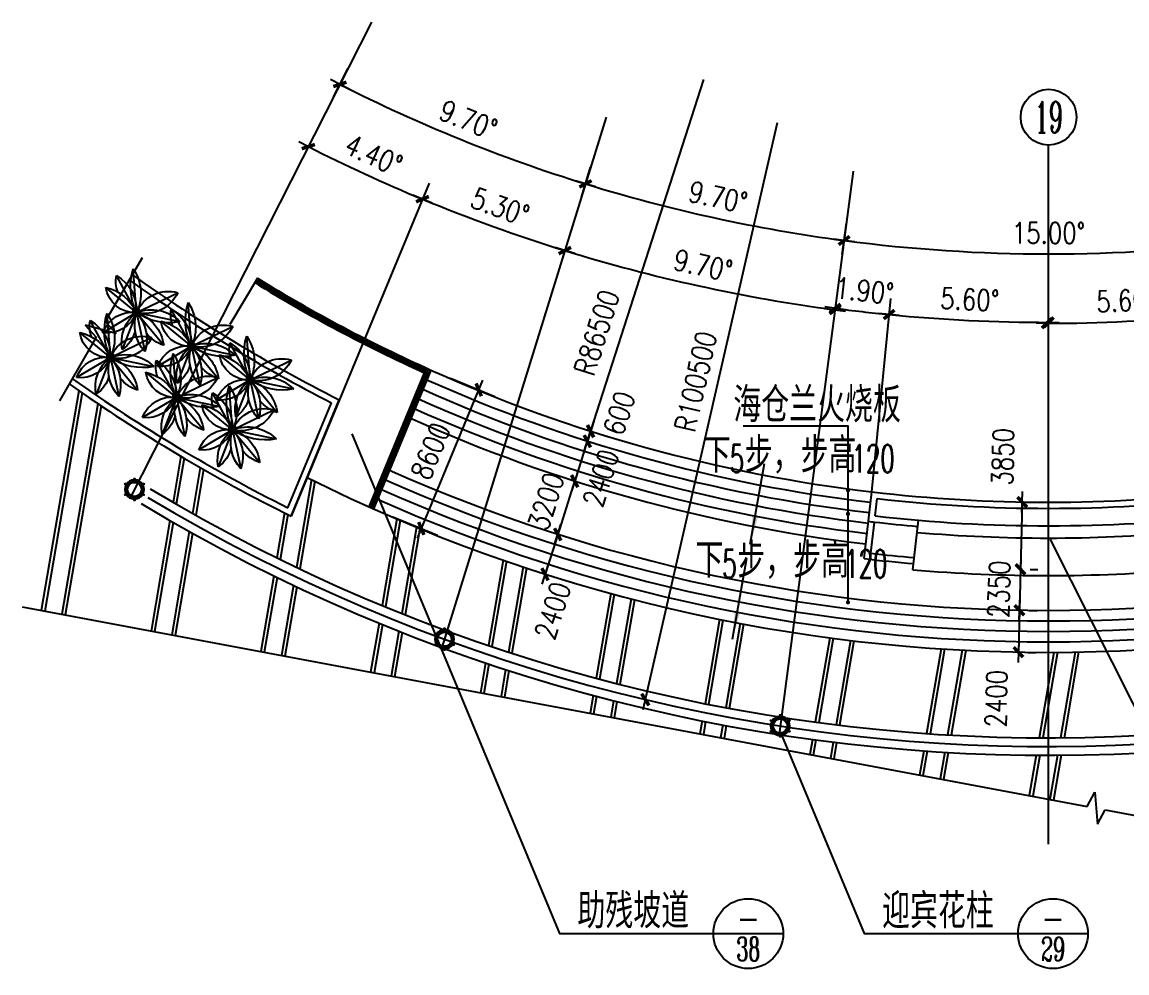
# Model space of a CAD drawing. Extents: x 0 to 11014425, y 0 to 2581013.
# Drawn here: x 10947113 to 10962941, y 2567394 to 2581013 of the extents above; entities that cross this region are included whole.
import ezdxf
from ezdxf.enums import TextEntityAlignment as Align

# ---------------------------------------------------------------- set-up
doc = ezdxf.new("R2010")
doc.units = 0
doc.header["$LTSCALE"] = 4000
doc.header["$MEASUREMENT"] = 0
doc.header["$PDMODE"] = 34
for name, pattern in [('ACAD_ISO04W100', [30.5, 24, -3, 0.5, -3]), ('CONTINOUS', [0]), ('DASH', [0.35, 0.25, -0.1])]:
    doc.linetypes.add(name, pattern=pattern)
doc.layers.get('0').update_dxf_attribs({"color": 253, "linetype": 'DASH'})
doc.layers.get('DEFPOINTS').update_dxf_attribs({"linetype": 'CONTINUOUS'})
for name, color, linetype in [('AXIS', 3, 'CONTINUOUS'), ('AXIS_TEXT', 7, 'CONTINUOUS'), ('DOTE', 1, 'CONTINUOUS'), ('OTHER', 7, 'CONTINUOUS'), ('PUB_DIM', 3, 'CONTINUOUS'), ('PUB_TEXT', 7, 'CONTINUOUS'), ('T1', 4, 'CONTINUOUS'), ('T10', 31, 'CONTINUOUS'), ('T14', 222, 'CONTINUOUS'), ('T2', 2, 'CONTINUOUS'), ('T5', 13, 'CONTINUOUS'), ('T7', 202, 'CONTINUOUS'), ('T8', 241, 'CONTINUOUS'), ('TREE1', 62, 'CONTINUOUS')]:
    doc.layers.add(name, color=color, linetype=linetype)
doc.styles.add('_HZTXT', font='txt.shx', dxfattribs={"width": 0.8, "bigfont": 'HZTXT.shx'})
doc.styles.add('_ROMANS', font='ROMANS.shx', dxfattribs={"width": 0.6})
doc.styles.add('COMP', font='COMPLEX', dxfattribs={"bigfont": 'hztxt'})
doc.styles.add('COMPLEX', font='COMPLEX')
doc.styles.add('DIM_FONT', font='SIMPLEX.shx', dxfattribs={"width": 0.8})
doc.styles.add('FS64F', font='romant.shx', dxfattribs={"width": 0.95, "height": 8, "bigfont": 'hztxt.shx'})
doc.dimstyles.new('DIMN400', dxfattribs={"dimscale": 4, "dimtxt": 300, "dimasz": 1, "dimexe": 250, "dimexo": 300, "dimgap": 150, "dimtad": 1, "dimdec": 0, "dimzin": 0, "dimtxsty": 'DIM_FONT', "dimblk": '_DIMX', "dimcen": 0.09, "dimclrt": 7, "dimazin": 3, "dimtfac": 1, "dimtdec": 0, "dimtix": 1, "dimtmove": 0, "dimatfit": 3, "dimtolj": 1, "dimtzin": 0})
doc.dimstyles.new('NORMAL', dxfattribs={"dimscale": 4, "dimtxt": 300, "dimasz": 1, "dimexe": 250, "dimexo": 300, "dimgap": 150, "dimtad": 1, "dimzin": 0, "dimtxsty": 'DIM_FONT', "dimblk": '_DIMX', "dimcen": 0.09, "dimclrt": 7, "dimazin": 3, "dimtfac": 1, "dimtix": 1, "dimtmove": 0, "dimatfit": 3, "dimtolj": 1, "dimtzin": 0})

# ---------------------------------------------------------------- blocks, each defined once
blk = doc.blocks.new('_INDEX')
blk.add_line((-0.5, 0), (0.5, 0))
blk.add_circle((0, 0), 0.5)
at = {"style": 'COMP'}
for tag, width, p, p2 in [('1', 2.333333, (-0.17, 0.05), (0.17, 0.05)), ('-', 1.166667, (-0.17, -0.39), (0.17, -0.39))]:
    blk.add_attdef(tag, text='', height=0.34, dxfattribs=dict(at, width=width)).set_placement(p, p2, align=Align.FIT)
blk = doc.blocks.new('A$C57001C30')
at = {"layer": 'PUB_TEXT', "linetype": 'CONTINOUS'}
for s, height, style, width, p in [('下', 500, '_HZTXT', 0.8, (-38, 71)), ('步，步高', 500, '_HZTXT', 0.8, (562, 71)), ('5', 400, '_ROMANS', 0.6, (348, 71)), ('120', 400, '_ROMANS', 0.6, (2094, 71))]:
    blk.add_text(s, height=height, dxfattribs=dict(at, style=style, width=width)).set_placement(p)
blk = doc.blocks.new('A$C1D3E6AB5')
at = {"layer": 'TREE1'}
for q in [(2680, 4749), (3647, 4350), (123, 3371), (4243, 3672), (0, 1716), (930, 359), (2010, 0), (3312, 120), (4429, 1078)]:
    blk.add_line((2488, 2233), q, dxfattribs=at)
blk.add_circle((2488, 2233), 229, dxfattribs=at)
for centre, radius, start, end in [((4788, 3323), 2545, 145.9208, 205.35858), ((-616, 3735), 3449, 334.17798, 17.1014), ((4785, 2351), 2300, 119.63846, 182.94231), ((1927, 4023), 1751, 339.69544, 10.75618), ((671, 1484), 1965, 22.4095, 106.19974), ((2017, 4282), 2102, 205.66716, 282.94208), ((2580, 3911), 1681, 266.8746, 351.80877), ((4793, 1211), 2521, 102.59739, 156.08597), ((1633, 101), 2297, 68.15301, 135.32679), ((639, 4884), 3232, 258.59193, 304.88787), ((3196, 61), 2285, 108.04357, 172.49878), ((4179, 703), 2280, 137.86749, 197.96585), ((329, 1528), 2271, 317.73043, 18.10292), ((2754, 472), 1781, 19.88232, 98.58517), ((1220, 521), 2131, 349.14745, 53.47939), ((4217, 2929), 1864, 201.93247, 276.53502), ((244, 2420), 2172, 288.41292, 320.64441), ((4312, 1606), 1791, 193.8105, 236.05788)]:
    blk.add_arc(centre, radius, start, end, dxfattribs=at)
blk = doc.blocks.new('_ARROW')
blk.add_solid([(0, 0), (-1, 0.1), (-1, -0.1)])
blk = doc.blocks.new('_DIMX')
blk.add_line((-150, 0), (150, 0))
at = {"const_width": 50}
blk.add_lwpolyline([(-70, -70), (70, 70)], dxfattribs=at)
blk = doc.blocks.new('*D391')
at = {"color": 0, "linetype": 'BYBLOCK'}
for p, q in [((10794591, 2592822), (10797143, 2591765)), ((10792929, 2584207), (10796217, 2592144)), ((10791300, 2584877), (10793851, 2583820))]:
    blk.add_line(p, q, dxfattribs=at)
at = {"layer": 'DEFPOINTS', "color": 0, "linetype": 'BYBLOCK'}
for p in [(10793483, 2593281), (10796219, 2592148), (10790191, 2585336)]:
    blk.add_point(p, dxfattribs=at)
at = {"color": 0, "linetype": 'BYBLOCK', "xscale": 4, "yscale": 4, "zscale": 4}
for p, rotation in [((10796219, 2592148), 67.49761964999759), ((10792927, 2584203), 247.4976196499976)]:
    blk.add_blockref('_DIMX', p, dxfattribs=dict(at, rotation=rotation))
at = {"color": 7, "linetype": 'BYBLOCK', "insert": (10793464, 2588635), "char_height": 1200, "attachment_point": 5, "rotation": 67.49762, "style": 'DIM_FONT'}
blk.add_mtext('\\A1;8600', dxfattribs=at)
blk = doc.blocks.new('*D393')
at = {"color": 0, "linetype": 'BYBLOCK'}
blk.add_arc((10828877, 2689707), 93771, 252.80543, 262.49756, dxfattribs=at)
at = {"layer": 'DEFPOINTS', "color": 0, "linetype": 'BYBLOCK'}
for p in [(10801744, 2602038), (10806248, 2598707), (10816898, 2598720), (10794112, 2577378), (10813432, 2572394)]:
    blk.add_point(p, dxfattribs=at)
at = {"color": 0, "linetype": 'BYBLOCK', "xscale": 4, "yscale": 4, "zscale": 4}
for p, rotation in [((10801153, 2600127), 162.8042067532565), ((10816637, 2596737), 352.4987779691828)]:
    blk.add_blockref('_DIMX', p, dxfattribs=dict(at, rotation=rotation))
at = {"color": 7, "linetype": 'BYBLOCK', "insert": (10809080, 2599277), "char_height": 1200, "attachment_point": 5, "rotation": 347.65149, "style": 'DIM_FONT'}
blk.add_mtext('\\A1;9.70°', dxfattribs=at)
blk = doc.blocks.new('*D394')
at = {"color": 0, "linetype": 'BYBLOCK'}
blk.add_arc((10828877, 2689707), 93771, 247.50244, 252.80054, dxfattribs=at)
at = {"layer": 'DEFPOINTS', "color": 0, "linetype": 'BYBLOCK'}
for p in [(10793757, 2604921), (10795682, 2602007), (10801744, 2602038), (10785466, 2584904), (10794112, 2577378)]:
    blk.add_point(p, dxfattribs=at)
at = {"color": 0, "linetype": 'BYBLOCK', "xscale": 4, "yscale": 4, "zscale": 4}
for p, rotation in [((10792992, 2603073), 157.5012220307932), ((10801153, 2600127), 342.8017626916575)]:
    blk.add_blockref('_DIMX', p, dxfattribs=dict(at, rotation=rotation))
at = {"color": 7, "linetype": 'BYBLOCK', "insert": (10797446, 2602634), "char_height": 1200, "attachment_point": 5, "rotation": 340.15149, "style": 'DIM_FONT'}
blk.add_mtext('\\A1;5.30°', dxfattribs=at)
blk = doc.blocks.new('*D395')
at = {"color": 0, "linetype": 'BYBLOCK'}
blk.add_arc((10828877, 2689707), 93771, 243.10244, 247.49756, dxfattribs=at)
at = {"layer": 'DEFPOINTS', "color": 0, "linetype": 'BYBLOCK'}
for p in [(10787356, 2607865), (10788606, 2605023), (10793757, 2604921), (10776261, 2585994), (10785466, 2584904)]:
    blk.add_point(p, dxfattribs=at)
at = {"color": 0, "linetype": 'BYBLOCK', "xscale": 4, "yscale": 4, "zscale": 4}
for p, rotation in [((10786451, 2606081), 153.1012220308037), ((10792992, 2603073), 337.4987779692047)]:
    blk.add_blockref('_DIMX', p, dxfattribs=dict(at, rotation=rotation))
at = {"color": 7, "linetype": 'BYBLOCK', "insert": (10790194, 2605605), "char_height": 1200, "attachment_point": 5, "rotation": 335.3, "style": 'DIM_FONT'}
blk.add_mtext('\\A1;4.40°', dxfattribs=at)
blk = doc.blocks.new('*D396')
at = {"color": 0, "linetype": 'BYBLOCK'}
for p, q in [((10787899, 2608935), (10788714, 2610540)), ((10802099, 2603184), (10802631, 2604904))]:
    blk.add_line(p, q, dxfattribs=at)
blk.add_arc((10828877, 2689707), 89771, 243.10255, 252.80043, dxfattribs=at)
at = {"layer": 'DEFPOINTS', "color": 0, "linetype": 'BYBLOCK'}
for p in [(10787356, 2607865), (10792843, 2607485), (10801744, 2602038), (10776261, 2585994), (10794112, 2577378)]:
    blk.add_point(p, dxfattribs=at)
at = {"color": 0, "linetype": 'BYBLOCK', "xscale": 4, "yscale": 4, "zscale": 4}
for p, rotation in [((10788261, 2609649), 153.1012764815896), ((10802335, 2603948), 342.8017082408757)]:
    blk.add_blockref('_DIMX', p, dxfattribs=dict(at, rotation=rotation))
at = {"color": 7, "linetype": 'BYBLOCK', "insert": (10795628, 2607613), "char_height": 1200, "attachment_point": 5, "rotation": 337.95149, "style": 'DIM_FONT'}
blk.add_mtext('\\A1;9.70°', dxfattribs=at)
blk = doc.blocks.new('*D397')
at = {"color": 0, "linetype": 'BYBLOCK'}
for p, q in [((10802099, 2603184), (10802631, 2604904)), ((10817055, 2599910), (10817290, 2601695))]:
    blk.add_line(p, q, dxfattribs=at)
blk.add_arc((10828877, 2689707), 89771, 252.80554, 262.49745, dxfattribs=at)
at = {"layer": 'DEFPOINTS', "color": 0, "linetype": 'BYBLOCK'}
for p in [(10807213, 2602588), (10801744, 2602038), (10816898, 2598720), (10794112, 2577378), (10813432, 2572394)]:
    blk.add_point(p, dxfattribs=at)
at = {"color": 0, "linetype": 'BYBLOCK', "xscale": 4, "yscale": 4, "zscale": 4}
for p, rotation in [((10802335, 2603948), 162.8042612040379), ((10817159, 2600703), 352.4987235184179)]:
    blk.add_blockref('_DIMX', p, dxfattribs=dict(at, rotation=rotation))
at = {"color": 7, "linetype": 'BYBLOCK', "insert": (10809935, 2603184), "char_height": 1200, "attachment_point": 5, "rotation": 347.65149, "style": 'DIM_FONT'}
blk.add_mtext('\\A1;9.70°', dxfattribs=at)
blk = doc.blocks.new('*D398')
at = {"color": 0, "linetype": 'BYBLOCK'}
for p, q in [((10817055, 2599910), (10817290, 2601695)), ((10840699, 2599910), (10840464, 2601695))]:
    blk.add_line(p, q, dxfattribs=at)
blk.add_arc((10828877, 2689707), 89771, 262.50255, 277.49745, dxfattribs=at)
at = {"layer": 'DEFPOINTS', "color": 0, "linetype": 'BYBLOCK'}
for p in [(10824961, 2600021), (10816898, 2598720), (10840855, 2598720), (10813432, 2572394), (10844321, 2572394)]:
    blk.add_point(p, dxfattribs=at)
at = {"color": 0, "linetype": 'BYBLOCK', "xscale": 4, "yscale": 4, "zscale": 4}
for p, rotation in [((10817159, 2600703), 172.5012764815708), ((10840594, 2600703), 7.498723518420577)]:
    blk.add_blockref('_DIMX', p, dxfattribs=dict(at, rotation=rotation))
at = {"color": 7, "linetype": 'BYBLOCK', "insert": (10828877, 2601135), "char_height": 1200, "attachment_point": 5, "style": 'DIM_FONT'}
blk.add_mtext('\\A1;15.00°', dxfattribs=at)
blk = doc.blocks.new('_AXISO')
blk.add_circle((0, 0), 0.5)
at = {"layer": 'AXIS_TEXT', "style": 'COMPLEX', "width": 1.041667}
blk.add_attdef('A', text='', height=0.56, dxfattribs=at).set_placement((-0.25, -0.28), (0.25, -0.28), align=Align.FIT)
blk = doc.blocks.new('*D399')
at = {"color": 0, "linetype": 'BYBLOCK'}
blk.add_line((10813313, 2607454), (10805765, 2574404), dxfattribs=at)
at = {"layer": 'DEFPOINTS', "color": 0, "linetype": 'BYBLOCK'}
for p in [(10813313, 2607454), (10805764, 2574400)]:
    blk.add_point(p, dxfattribs=at)
at = {"color": 0, "linetype": 'BYBLOCK', "xscale": 4, "yscale": 4, "zscale": 4, "rotation": 257.1367918855377}
blk.add_blockref('_DIMX', (10805764, 2574400), dxfattribs=at)
at = {"color": 7, "linetype": 'BYBLOCK', "insert": (10808654, 2592622), "char_height": 1200, "attachment_point": 5, "rotation": 77.13679, "style": 'DIM_FONT'}
blk.add_mtext('\\A1;R100500', dxfattribs=at)
blk = doc.blocks.new('*D401')
at = {"color": 0, "linetype": 'BYBLOCK'}
blk.add_line((10809094, 2609926), (10802629, 2589789), dxfattribs=at)
at = {"layer": 'DEFPOINTS', "color": 0, "linetype": 'BYBLOCK'}
for p in [(10809094, 2609926), (10802628, 2589786)]:
    blk.add_point(p, dxfattribs=at)
at = {"color": 0, "linetype": 'BYBLOCK', "xscale": 4, "yscale": 4, "zscale": 4, "rotation": 252.1986424485299}
blk.add_blockref('_DIMX', (10802628, 2589786), dxfattribs=at)
at = {"color": 7, "linetype": 'BYBLOCK', "insert": (10802985, 2595427), "char_height": 1200, "attachment_point": 5, "rotation": 72.19864, "style": 'DIM_FONT'}
blk.add_mtext('\\A1;R86500', dxfattribs=at)
blk = doc.blocks.new('*D403')
at = {"color": 0, "linetype": 'BYBLOCK'}
for p, q in [((10802624, 2589774), (10802442, 2589202)), ((10802624, 2589774), (10802442, 2589202)), ((10802625, 2589778), (10802626, 2589782)), ((10802441, 2589199), (10802440, 2589195)), ((10803601, 2589464), (10803577, 2589471)), ((10803419, 2588892), (10803395, 2588899))]:
    blk.add_line(p, q, dxfattribs=at)
at = {"layer": 'DEFPOINTS', "color": 0, "linetype": 'BYBLOCK'}
for p in [(10802457, 2589827), (10802275, 2589255), (10802442, 2589202)]:
    blk.add_point(p, dxfattribs=at)
at = {"color": 0, "linetype": 'BYBLOCK', "xscale": 4, "yscale": 4, "zscale": 4}
for p, rotation in [((10802624, 2589774), 252.3622090727049), ((10802442, 2589202), 72.36220907270487)]:
    blk.add_blockref('_DIMX', p, dxfattribs=dict(at, rotation=rotation))
at = {"color": 7, "linetype": 'BYBLOCK', "insert": (10804271, 2590807), "char_height": 1200, "attachment_point": 5, "rotation": 72.36221, "style": 'DIM_FONT'}
blk.add_mtext('\\A1;600', dxfattribs=at)
blk = doc.blocks.new('*D404')
at = {"color": 0, "linetype": 'BYBLOCK'}
for p, q in [((10802441, 2589198), (10801716, 2586919)), ((10803419, 2588892), (10803395, 2588899)), ((10802691, 2586605), (10802668, 2586612))]:
    blk.add_line(p, q, dxfattribs=at)
at = {"layer": 'DEFPOINTS', "color": 0, "linetype": 'BYBLOCK'}
for p in [(10802275, 2589255), (10801548, 2586968), (10801715, 2586915)]:
    blk.add_point(p, dxfattribs=at)
at = {"color": 0, "linetype": 'BYBLOCK', "xscale": 4, "yscale": 4, "zscale": 4}
for p, rotation in [((10802442, 2589202), 72.3577190624906), ((10801715, 2586915), 252.3577190624906)]:
    blk.add_blockref('_DIMX', p, dxfattribs=dict(at, rotation=rotation))
at = {"color": 7, "linetype": 'BYBLOCK', "insert": (10803224, 2587088), "char_height": 1200, "attachment_point": 5, "rotation": 72.35772, "style": 'DIM_FONT'}
blk.add_mtext('\\A1;2400', dxfattribs=at)
blk = doc.blocks.new('*D405')
at = {"color": 0, "linetype": 'BYBLOCK'}
for p, q in [((10801715, 2586915), (10800745, 2583866)), ((10801716, 2586919), (10801717, 2586923)), ((10802691, 2586605), (10802668, 2586612)), ((10800744, 2583862), (10800742, 2583858)), ((10801721, 2583555), (10801698, 2583563))]:
    blk.add_line(p, q, dxfattribs=at)
at = {"layer": 'DEFPOINTS', "color": 0, "linetype": 'BYBLOCK'}
for p in [(10801548, 2586968), (10800578, 2583919), (10800745, 2583866)]:
    blk.add_point(p, dxfattribs=at)
at = {"color": 0, "linetype": 'BYBLOCK', "xscale": 4, "yscale": 4, "zscale": 4}
for p, rotation in [((10801715, 2586915), 252.3577190625739), ((10800745, 2583866), 72.35771906257398)]:
    blk.add_blockref('_DIMX', p, dxfattribs=dict(at, rotation=rotation))
at = {"color": 7, "linetype": 'BYBLOCK', "insert": (10800086, 2585754), "char_height": 1200, "attachment_point": 5, "rotation": 72.35772, "style": 'DIM_FONT'}
blk.add_mtext('\\A1;3200', dxfattribs=at)
blk = doc.blocks.new('*D406')
at = {"color": 0, "linetype": 'BYBLOCK'}
for p, q in [((10800744, 2583862), (10800019, 2581582)), ((10801721, 2583555), (10801698, 2583563)), ((10800994, 2581268), (10800970, 2581275))]:
    blk.add_line(p, q, dxfattribs=at)
at = {"layer": 'DEFPOINTS', "color": 0, "linetype": 'BYBLOCK'}
for p in [(10800578, 2583919), (10799851, 2581632), (10800017, 2581579)]:
    blk.add_point(p, dxfattribs=at)
at = {"color": 0, "linetype": 'BYBLOCK', "xscale": 4, "yscale": 4, "zscale": 4}
for p, rotation in [((10800745, 2583866), 72.35771906258205), ((10800017, 2581579), 252.3577190625821)]:
    blk.add_blockref('_DIMX', p, dxfattribs=dict(at, rotation=rotation))
at = {"color": 7, "linetype": 'BYBLOCK', "insert": (10800468, 2579498), "char_height": 1200, "attachment_point": 5, "rotation": 72.35772, "style": 'DIM_FONT'}
blk.add_mtext('\\A1;2400', dxfattribs=at)
blk = doc.blocks.new('*D412')
at = {"color": 0, "linetype": 'BYBLOCK'}
for p, q in [((10827361, 2585713), (10827264, 2581873)), ((10827912, 2585704), (10828360, 2585692)), ((10827816, 2581855), (10828264, 2581844))]:
    blk.add_line(p, q, dxfattribs=at)
at = {"layer": 'DEFPOINTS', "color": 0, "linetype": 'BYBLOCK'}
for p in [(10826713, 2585734), (10826616, 2581885), (10827264, 2581869)]:
    blk.add_point(p, dxfattribs=at)
at = {"color": 0, "linetype": 'BYBLOCK', "xscale": 4, "yscale": 4, "zscale": 4}
for p, rotation in [((10827361, 2585717), 88.56621528759723), ((10827264, 2581869), 268.5662152875972)]:
    blk.add_blockref('_DIMX', p, dxfattribs=dict(at, rotation=rotation))
at = {"color": 7, "linetype": 'BYBLOCK', "insert": (10826250, 2588315), "char_height": 1200, "attachment_point": 5, "rotation": 88.56622, "style": 'DIM_FONT'}
blk.add_mtext('\\A1;3850', dxfattribs=at)
blk = doc.blocks.new('*D413')
at = {"color": 0, "linetype": 'BYBLOCK'}
for p, q in [((10827264, 2581869), (10827206, 2579519)), ((10827264, 2581873), (10827265, 2581877)), ((10827816, 2581855), (10828264, 2581844)), ((10827205, 2579515), (10827205, 2579511)), ((10827757, 2579506), (10828205, 2579494))]:
    blk.add_line(p, q, dxfattribs=at)
at = {"layer": 'DEFPOINTS', "color": 0, "linetype": 'BYBLOCK'}
for p in [(10826616, 2581885), (10826557, 2579536), (10827206, 2579519)]:
    blk.add_point(p, dxfattribs=at)
at = {"color": 0, "linetype": 'BYBLOCK', "xscale": 4, "yscale": 4, "zscale": 4}
for p, rotation in [((10827264, 2581869), 268.5662152875818), ((10827206, 2579519), 88.5662152875818)]:
    blk.add_blockref('_DIMX', p, dxfattribs=dict(at, rotation=rotation))
at = {"color": 7, "linetype": 'BYBLOCK', "insert": (10826035, 2580724), "char_height": 1200, "attachment_point": 5, "rotation": 88.56622, "style": 'DIM_FONT'}
blk.add_mtext('\\A1;2350', dxfattribs=at)
blk = doc.blocks.new('*D414')
at = {"color": 0, "linetype": 'BYBLOCK'}
for p, q in [((10827205, 2579515), (10827146, 2577124)), ((10827757, 2579506), (10828205, 2579494)), ((10827697, 2577106), (10828145, 2577095))]:
    blk.add_line(p, q, dxfattribs=at)
at = {"layer": 'DEFPOINTS', "color": 0, "linetype": 'BYBLOCK'}
for p in [(10826557, 2579536), (10826497, 2577136), (10827146, 2577120)]:
    blk.add_point(p, dxfattribs=at)
at = {"color": 0, "linetype": 'BYBLOCK', "xscale": 4, "yscale": 4, "zscale": 4}
for p, rotation in [((10827206, 2579519), 88.56621528762959), ((10827146, 2577120), 268.5662152876296)]:
    blk.add_blockref('_DIMX', p, dxfattribs=dict(at, rotation=rotation))
at = {"color": 7, "linetype": 'BYBLOCK', "insert": (10825878, 2574452), "char_height": 1200, "attachment_point": 5, "rotation": 88.56622, "style": 'DIM_FONT'}
blk.add_mtext('\\A1;2400', dxfattribs=at)
blk = doc.blocks.new('A$C5CFA0EF0')
at = {"color": 3}
for p, q in [((189, 831), (207, 821)), ((199, 849), (217, 839)), ((548, 1050), (548, 1030)), ((568, 1050), (568, 1030)), ((917, 849), (899, 839)), ((927, 831), (909, 821)), ((189, 429), (207, 439)), ((199, 411), (217, 421)), ((548, 210), (548, 230)), ((568, 210), (568, 230)), ((917, 411), (899, 421)), ((927, 429), (909, 439))]:
    blk.add_line(p, q, dxfattribs=at)
at = {"color": 4}
for points in [[(207, 862), (182, 818), (0, 923), (25, 967)], [(583, 1050), (533, 1050), (533, 1260), (583, 1260)], [(934, 818), (909, 862), (1091, 967), (1116, 923)], [(182, 442), (207, 398), (25, 293), (0, 337)], [(533, 210), (583, 210), (583, 0), (533, 0)], [(909, 398), (934, 442), (1116, 337), (1091, 293)]]:
    blk.add_lwpolyline(points, close=True, dxfattribs=at)
for start, end in [(152.60525, 207.39475), (92.60525, 147.39475), (32.60525, 87.39475), (332.60525, 27.39475), (212.60525, 267.39475), (272.60525, 327.39475)]:
    blk.add_arc((558, 630), 550, start, end, dxfattribs=at)
at = {"color": 3}
for radius, start, end in [(450, 153.18474, 206.81526), (430, 153.33303, 206.66697), (450, 93.18474, 146.81526), (430, 93.33303, 146.66697), (450, 33.18474, 86.81526), (430, 33.33303, 86.66697), (430, 333.33303, 26.66697), (450, 333.18474, 26.81526), (450, 213.18474, 266.81526), (430, 213.33303, 266.66697), (430, 273.33303, 326.66697), (450, 273.18474, 326.81526)]:
    blk.add_arc((558, 630), radius, start, end, dxfattribs=at)
at = {"layer": 'PUB_DIM', "color": 255}
blk.add_circle((558, 630), 400, dxfattribs=at)
blk = doc.blocks.new('*D419')
at = {"color": 0, "linetype": 'BYBLOCK'}
blk.add_arc((10828773, 2689735), 93775, 270.00244, 275.59468, dxfattribs=at)
at = {"layer": 'DEFPOINTS', "color": 0, "linetype": 'BYBLOCK'}
for p in [(10828773, 2606197), (10837821, 2597406), (10831826, 2596010), (10839004, 2585336), (10828773, 2579535)]:
    blk.add_point(p, dxfattribs=at)
at = {"color": 0, "linetype": 'BYBLOCK', "xscale": 4, "yscale": 4, "zscale": 4}
for p, rotation in [((10837919, 2596407), 5.595901110543346), ((10828773, 2595960), 180.0012219804437)]:
    blk.add_blockref('_DIMX', p, dxfattribs=dict(at, rotation=rotation))
at = {"color": 7, "linetype": 'BYBLOCK', "insert": (10833293, 2597271), "char_height": 1200, "attachment_point": 5, "rotation": 2.79856, "style": 'DIM_FONT'}
blk.add_mtext('\\A1;5.60°', dxfattribs=at)
blk = doc.blocks.new('*D425')
at = {"color": 0, "linetype": 'BYBLOCK'}
blk.add_arc((10828881, 2689789), 93773, 262.50244, 264.40043, dxfattribs=at)
at = {"layer": 'DEFPOINTS', "color": 0, "linetype": 'BYBLOCK'}
for p in [(10817686, 2604752), (10819833, 2597460), (10817671, 2596688), (10818650, 2585389), (10813437, 2572477)]:
    blk.add_point(p, dxfattribs=at)
at = {"color": 0, "linetype": 'BYBLOCK', "xscale": 4, "yscale": 4, "zscale": 4}
for p, rotation in [((10816641, 2596818), 172.5012220056068), ((10819735, 2596463), 354.4016549033926)]:
    blk.add_blockref('_DIMX', p, dxfattribs=dict(at, rotation=rotation))
at = {"color": 7, "linetype": 'BYBLOCK', "insert": (10818323, 2597820), "char_height": 1200, "attachment_point": 5, "rotation": 353.45144, "style": 'DIM_FONT'}
blk.add_mtext('\\A1;1.90°', dxfattribs=at)
blk = doc.blocks.new('*D426')
at = {"color": 0, "linetype": 'BYBLOCK'}
blk.add_arc((10828881, 2689789), 93775, 264.40532, 269.99756, dxfattribs=at)
at = {"layer": 'DEFPOINTS', "color": 0, "linetype": 'BYBLOCK'}
for p in [(10828881, 2606251), (10819833, 2597460), (10822778, 2596213), (10818650, 2585389), (10828881, 2579589)]:
    blk.add_point(p, dxfattribs=at)
at = {"color": 0, "linetype": 'BYBLOCK', "xscale": 4, "yscale": 4, "zscale": 4}
for p, rotation in [((10819735, 2596461), 174.4040988894338), ((10828881, 2596014), 359.9987780195588)]:
    blk.add_blockref('_DIMX', p, dxfattribs=dict(at, rotation=rotation))
at = {"color": 7, "linetype": 'BYBLOCK', "insert": (10824361, 2597324), "char_height": 1200, "attachment_point": 5, "rotation": 357.20144, "style": 'DIM_FONT'}
blk.add_mtext('\\A1;5.60°', dxfattribs=at)
blk = doc.blocks.new('A$C095567FA')
at = {"layer": 'DOTE', "color": 1, "linetype": 'ACAD_ISO04W100', "ltscale": 3}
for p, q in [((20021.495, 59432.55), (6211.277, 32211.123)), ((33468.431, 53986.388), (24062.474, 23595.044)), ((47632.045, 50885.657), (43383.021, 18611.117)), ((23325.377, 50213.675), (15416.762, 31120.589)), ((48693.817, 32518.926), (49779.193, 43594.178))]:
    blk.add_line(p, q, dxfattribs=at)
at = {"layer": 'DOTE', "color": 1, "linetype": 'ACAD_ISO04W100', "ltscale": 3, "flags": 128}
blk.add_lwpolyline([(58827.461, 12327.245), (58827.461, 52385.066)], dxfattribs=at)
at = {"layer": 'OTHER', "linetype": 'CONTINOUS'}
for p, q in [((6872.206, 45934.145), (4764.328, 42283.194)), ((5386.43, 41600.707), (3622.225, 42065.014)), ((3622.225, 42065.014), (4244.328, 41382.527)), ((4764.328, 42283.194), (5386.43, 41600.707)), ((4244.328, 41382.527), (2136.45, 37731.575)), ((0.011, 25931.551), (61044.858, 14490.282)), ((61044.858, 14490.282), (61482.176, 15303.641)), ((61482.176, 15303.641), (61629.74, 13485.338)), ((61629.74, 13485.338), (62067.059, 14298.697)), ((62067.059, 14298.697), (111060.305, 5116.187))]:
    blk.add_line(p, q, dxfattribs=at)
at = {"layer": 'PUB_DIM', "linetype": 'CONTINOUS'}
blk.add_line((58912.795, 29785.671), (71419.282, 4957.646), dxfattribs=at)
at = {"layer": 'PUB_DIM', "linetype": 'CONTINOUS', "flags": 128}
for points in [[(41325.808, 36296.16), (47329.195, 36296.16), (47329.195, 26202.016)], [(18894.852, 35847.687), (30798.861, 7205.961), (39616.614, 7205.961)], [(41733.227, 29512.436), (42554.361, 34148.093)], [(40714.405, 24081.734), (41535.54, 28717.391)], [(43467.155, 18738.039), (48260.091, 7205.961), (57077.844, 7205.961)]]:
    blk.add_lwpolyline(points, dxfattribs=at)
at = {"layer": 'PUB_DIM', "linetype": 'CONTINOUS', "const_width": 117, "flags": 128}
for points in [[(47267.695, 32607.378, 1), (47390.695, 32607.378, 1)], [(47267.695, 31257.506, 1), (47390.695, 31257.506, 1)], [(47267.695, 26185.185, 1), (47390.695, 26185.185, 1)]]:
    blk.add_lwpolyline(points, format="xyb", close=True, dxfattribs=at)
at = {"layer": 'T1', "linetype": 'CONTINOUS'}
for p, q in [((23173.198, 39393.777), (19957.238, 31629.764)), ((23432.248, 39496.556), (20142.014, 31553.227)), ((15227.499, 31606.435), (17737.92, 37620.614)), ((15416.762, 31120.589), (18179.128, 37789.529))]:
    blk.add_line(p, q, dxfattribs=at)
at = {"layer": 'T1'}
for p, q in [((48253.815, 28694.137), (48693.817, 32518.926)), ((48887.203, 31137.471), (49001.489, 32130.919)), ((48641.489, 29001.556), (48847.203, 30789.764)), ((51049.363, 28057.413), (51375.216, 30889.942))]:
    blk.add_line(p, q, dxfattribs=at)
at = {"layer": 'T1', "linetype": 'CONTINOUS'}
for radius, start, end in [(90300, 234.43935821, 243.24684201), (90650, 234.46089514, 243.04588516), (86700, 238.39099029, 245.71742375), (86500, 238.3890738, 245.84583642), (97500, 234.85114383, 243.56143689), (97150, 234.8325438, 234.85114383), (97150, 234.85114383, 243.33391312)]:
    blk.add_arc((58827.461, 118423.287), radius, start, end, dxfattribs=at)
at = {"layer": 'T1'}
for radius, start, end in [(86500, 263.27223775, 270), (86500, 270, 276.72776225), (86850, 263.50380264, 270), (86850, 270, 276.49619736), (87850, 263.50304874, 270), (87850, 270, 276.49695126), (88200, 263.50304874, 265.12706375), (88550, 265.12038399, 270), (88550, 270, 274.87961601), (90350, 263.27928301, 265.08684878), (90000, 263.50148458, 265.09326441), (90700, 265.08048268, 270), (90700, 270, 274.91951732)]:
    blk.add_arc((58827.461, 118423.287), radius, start, end, dxfattribs=at)
at = {"layer": 'T1', "color": 3}
blk.add_arc((58827.461, 118423.287), 88200, 263.27477847, 263.50304874, dxfattribs=at)
at = {"layer": 'T10', "linetype": 'CONTINOUS'}
for radius, start, end in [(100000, 239.00912756, 301.44120803), (101000, 239.00700498, 301.39615259)]:
    blk.add_arc((58827.461, 118423.287), radius, start, end, dxfattribs=at)
at = {"layer": 'T14', "linetype": 'CONTINOUS'}
blk.add_arc((58827.461, 118423.287), 86500, 245.84583642, 263.27223775, dxfattribs=at)
at = {"layer": 'T2'}
blk.add_line((13488.632, 44757.552), (11908.149, 42104.182), dxfattribs=at)
for radius, start, end in [(87100, 245.85723448, 263.27337668), (87700, 245.85723448, 263.27450003), (88300, 245.85723448, 263.27560811), (89500, 245.85723448, 263.2777797), (88900, 245.85723448, 263.27670123), (92700, 245.95649861, 294.04350139), (95100, 243.4361963, 296.5638037), (93300, 245.96642704, 294.03357296), (93900, 245.97622855, 294.02377145), (94500, 245.98108246, 294.01409445)]:
    blk.add_arc((58827.461, 118423.287), radius, start, end, dxfattribs=at)
at = {"layer": 'T5'}
for p, q in [((3253.369, 38312.3), (1100.843, 25725.228)), ((3434.8, 38186.742), (1297.445, 25688.38)), ((4343.343, 37567.051), (2280.455, 25504.141)), ((4525.327, 37444.721), (2477.057, 25467.293)), ((9103.82, 34555.478), (8653.379, 31921.487)), ((9288.087, 34446.502), (8838.013, 31814.656)), ((10210.691, 33909.03), (9762.405, 31287.644)), ((10395.463, 33803.008), (9947.527, 31183.663)), ((16585.722, 33219.734), (15725.424, 28189.068)), ((16772.808, 33127.237), (15913.042, 28099.688)), ((15041.415, 31308.236), (14601.308, 28734.674)), ((15228.298, 31214.555), (14788.47, 28642.625)), ((8473.646, 30870.484), (7392.107, 24546.094)), ((8658.421, 30764.475), (7588.709, 24509.247)), ((21475.719, 30965.541), (20627.744, 26006.938)), ((21664.851, 30885.008), (20817.289, 25928.818)), ((22611.659, 30489.075), (21766.096, 25544.575)), ((22801.25, 30411.231), (21956.074, 25468.993)), ((9583.499, 30241.474), (8571.719, 24325.007)), ((9768.754, 30138.276), (8768.321, 24288.159)), ((27565.542, 28608.464), (26728.698, 23714.949)), ((27757.084, 28542.023), (26920.521, 23650.152)), ((28715.895, 28216.283), (27880.681, 23332.295)), ((28907.878, 28152.425), (28072.922, 23269.946)), ((14425.541, 27706.864), (13683.371, 23366.961)), ((14612.811, 27615.442), (13879.973, 23330.113)), ((15550.287, 27164.939), (14862.983, 23145.873)), ((15738.007, 27076.153), (15059.585, 23109.025)), ((33731.13, 26694.425), (32901.406, 21842.546)), ((33925, 26641.604), (33095.437, 21790.669)), ((34895.429, 26383.797), (34066.62, 21537.268)), ((35089.73, 26333.494), (34261.061, 21487.783)), ((20454.961, 24996.572), (19974.635, 22187.827)), ((20644.584, 24918.914), (20171.237, 22150.979)), ((39970.455, 25211.575), (39144.133, 20379.59)), ((40166.609, 25172.107), (39340.335, 20340.404)), ((41148.443, 24980.993), (40322.359, 20150.396)), ((41345.023, 24944.015), (40518.966, 20113.578)), ((21593.773, 24536.907), (21154.247, 21966.739)), ((21783.826, 24461.758), (21350.849, 21929.891)), ((46282.564, 24154.334), (45456.061, 19321.291)), ((46480.988, 24128.141), (45654.422, 19294.729)), ((47474.175, 24003.412), (46647.241, 19167.848)), ((47673.026, 23979.714), (46846.008, 19143.658)), ((52667.507, 23522.998), (51837.233, 18667.903)), ((52868.219, 23510.183), (52037.768, 18654.053)), ((53872.861, 23452.439), (53041.471, 18590.816)), ((54074.007, 23442.159), (53242.417, 18579.373)), ((59126.344, 23323.757), (58288.558, 18424.739)), ((59329.393, 23324.612), (58491.31, 18423.852)), ((60345.756, 23335.408), (59506.124, 18425.59)), ((60549.253, 23338.875), (59709.299, 18427.176)), ((26558.046, 22717.045), (26265.899, 21008.693)), ((26749.922, 22652.564), (26462.501, 20971.845)), ((27710.341, 22336.218), (27445.511, 20787.605)), ((27902.631, 22274.159), (27642.113, 20750.758)), ((32732.119, 20852.63), (32557.163, 19829.559)), ((32926.182, 20800.935), (32753.765, 19792.711)), ((33897.51, 20548.38), (33736.775, 19608.472)), ((34091.977, 20499.052), (33933.377, 19571.624)), ((38975.5, 19393.496), (38848.427, 18650.425)), ((39171.712, 19354.364), (39045.029, 18613.578)), ((40153.771, 19164.568), (40028.039, 18429.338)), ((40350.384, 19127.781), (40224.641, 18392.49)), ((45287.393, 18334.993), (45139.691, 17471.292)), ((45485.742, 18308.361), (45336.293, 17434.444)), ((46478.491, 18181.066), (46319.303, 17250.204)), ((46677.241, 18156.782), (46515.905, 17213.356)), ((51667.841, 17677.37), (51430.955, 16292.158)), ((51868.342, 17663.322), (51627.557, 16255.31)), ((52871.865, 17599.03), (52610.567, 16071.07)), ((53072.773, 17587.363), (52807.169, 16034.222)), ((58117.726, 17425.781), (57722.219, 15113.024)), ((58320.42, 17424.56), (57918.821, 15076.176)), ((59334.938, 17424.562), (58901.831, 14891.936)), ((59538.05, 17425.787), (59098.433, 14855.088))]:
    blk.add_line(p, q, dxfattribs=at)
at = {"layer": 'T7', "linetype": 'CONTINOUS'}
for p, q in [((13774.468, 44412.586), (13722.471, 44327.168)), ((14803.809, 43795.718), (14753, 43709.588)), ((15841.594, 43193.165), (15791.983, 43106.339)), ((16887.626, 42605.043), (16839.221, 42517.538)), ((17941.702, 42031.464), (17894.514, 41943.297)), ((19003.62, 41472.539), (18957.658, 41383.727)), ((20073.384, 40928.271), (20029.896, 40838.212)), ((21150.377, 40398.975), (21106.893, 40308.924)), ((22234.598, 39884.645), (22192.365, 39794.001)), ((22784.989, 38312.837), (22692.601, 38351.105)), ((22325.769, 37204.182), (22233.381, 37242.45)), ((21866.549, 36095.526), (21774.161, 36133.795)), ((21407.329, 34986.871), (21314.941, 35025.139)), ((20948.109, 33878.215), (20855.721, 33916.484)), ((20488.889, 32769.56), (20396.501, 32807.828)), ((20029.668, 31660.904), (19937.281, 31699.173))]:
    blk.add_line(p, q, dxfattribs=at)
blk.add_arc((58827.461, 118423.287), 100500, 239.09453036, 301.41856788, dxfattribs=at)
at = {"layer": 'T8', "linetype": 'CONTINOUS'}
for p, q in [((13761.655, 44420.386), (13709.658, 44334.968)), ((13787.281, 44404.787), (13735.284, 44319.369)), ((14790.889, 43803.34), (14740.08, 43717.209)), ((14816.728, 43788.097), (14765.919, 43701.967)), ((15828.571, 43200.607), (15778.959, 43113.781)), ((15854.618, 43185.723), (15805.007, 43098.898)), ((16874.5, 42612.303), (16826.096, 42524.799)), ((16900.751, 42597.782), (16852.347, 42510.278)), ((17928.477, 42038.542), (17881.289, 41950.376)), ((17954.927, 42024.386), (17907.739, 41936.219)), ((18990.299, 41479.434), (18944.337, 41390.622)), ((19016.943, 41465.645), (18970.981, 41376.834)), ((20059.968, 40934.982), (20016.479, 40844.923)), ((20086.892, 40921.748), (20043.314, 40831.503)), ((21136.87, 40405.497), (21093.385, 40315.447)), ((21163.885, 40392.452), (21120.401, 40302.401)), ((22221.001, 39890.98), (22178.768, 39800.336)), ((23050.207, 39345.098), (19868.878, 31664.692)), ((23114.934, 39370.707), (19915.072, 31645.558)), ((23244.42, 39422.001), (20007.46, 31607.289)), ((23360.993, 39468.252), (20089.669, 31570.576)), ((22248.194, 39878.31), (22205.961, 39787.666)), ((22779.249, 38298.979), (22686.861, 38337.247)), ((22790.729, 38326.695), (22698.341, 38364.964)), ((22320.029, 37190.323), (22227.641, 37228.592)), ((22331.509, 37218.04), (22239.121, 37256.308)), ((21860.809, 36081.668), (21768.421, 36119.936)), ((21872.289, 36109.384), (21779.901, 36147.653)), ((21401.589, 34973.013), (21309.201, 35011.281)), ((21413.069, 35000.729), (21320.681, 35038.997)), ((20942.368, 33864.357), (20849.98, 33902.625)), ((20953.849, 33892.074), (20861.461, 33930.342)), ((20483.148, 32755.702), (20390.76, 32793.97)), ((20494.629, 32783.418), (20402.241, 32821.686)), ((20023.928, 31647.046), (19931.54, 31685.315)), ((20035.409, 31674.763), (19943.021, 31713.031))]:
    blk.add_line(p, q, dxfattribs=at)
for radius, start, end in [(86795, 238.39189753, 245.65663197), (86745, 238.39142028, 245.6886113), (86645, 238.39046414, 245.752679), (86555, 238.38960171, 245.81046463)]:
    blk.add_arc((58827.461, 118423.287), radius, start, end, dxfattribs=at)
at = {"layer": 'AXIS', "linetype": 'CONTINOUS'}
ref = blk.add_blockref('_AXISO', (58827.461, 53985.066), dxfattribs=dict(at, xscale=3199.999999999997, yscale=3199.999999999997, zscale=3199.999999999997, rotation=1.358912982141192e-12))
ref.add_attrib('A', '19', dxfattribs={"layer": 'AXIS_TEXT', "height": 1792, "style": 'COMPLEX', "width": 0.646552}).set_placement((58027.461, 53089.066), (59627.461, 53089.066), align=Align.FIT)
at = {"layer": 'PUB_DIM', "linetype": 'CONTINOUS', "xscale": 4, "yscale": 4, "zscale": 4}
for p in [(39164.549, 33335.021), (38738.823, 27307.452)]:
    blk.add_blockref('A$C57001C30', p, dxfattribs=at)
at = {"layer": 'PUB_DIM', "linetype": 'CONTINOUS'}
for p in [(5880.1, 32028.406), (23652.402, 23443.322), (42890.205, 18476.967)]:
    blk.add_blockref('A$C5CFA0EF0', p, dxfattribs=at)
at = {"layer": 'PUB_DIM', "linetype": 'CONTINOUS', "xscale": 1600, "yscale": 1600, "zscale": 1600, "rotation": 259.955142142511}
for p in [(41733.227, 29512.436), (40714.405, 24081.734)]:
    blk.add_blockref('_ARROW', p, dxfattribs=at)
at = {"layer": 'PUB_DIM', "color": 3, "linetype": 'CONTINOUS'}
ref = blk.add_blockref('_INDEX', (41616.614, 7205.961), dxfattribs=dict(at, xscale=4000, yscale=4000, zscale=4000))
ref.add_attrib('1', '-', dxfattribs={"layer": '0', "height": 1360, "style": 'COMP', "width": 1.166667}).set_placement((40936.614, 7405.961), (42296.614, 7405.961), align=Align.FIT)
ref.add_attrib('-', '38', dxfattribs={"layer": '0', "height": 1360, "style": 'COMP', "width": 0.636364}).set_placement((40936.614, 5645.961), (42296.614, 5645.961), align=Align.FIT)
ref = blk.add_blockref('_INDEX', (59077.844, 7205.961), dxfattribs=dict(at, xscale=4000, yscale=4000, zscale=4000))
ref.add_attrib('1', '-', dxfattribs={"layer": '0', "height": 1360, "style": 'COMP', "width": 1.166667}).set_placement((58397.844, 7405.961), (59757.844, 7405.961), align=Align.FIT)
ref.add_attrib('-', '29', dxfattribs={"layer": '0', "height": 1360, "style": 'COMP', "width": 0.617647}).set_placement((58397.844, 5645.961), (59757.844, 5645.961), align=Align.FIT)
at = {"layer": 'TREE1', "xscale": -1, "rotation": 1.838529328779259e-12}
for p in [(9048.408, 40555.336), (12193.273, 38626.77), (7547.447, 37983.917), (15552.561, 36698.207), (11335.584, 35698.21), (14551.923, 33841.071)]:
    blk.add_blockref('A$C1D3E6AB5', p, dxfattribs=at)
at = {"layer": 'PUB_TEXT', "linetype": 'CONTINUOUS', "style": 'FS64F', "width": 0.8}
for s, p in [('海仓兰火烧板', (40759.291, 36499.569)), ('助残坡道', (31823.75, 7503.077)), ('迎宾花柱', (49284.98, 7503.077))]:
    blk.add_text(s, height=2000, dxfattribs=at).set_placement(p)
at = {"layer": 'PUB_DIM', "linetype": 'CONTINOUS'}
for base, line1, line2, picture, middle in [((22793.296, 53701.355), ((31694.481, 48254.626), (24062.474, 23595.044)), ((17306.887, 54081.765), (6211.277, 32211.123)), '*D396', (25578.511, 53829.42)), ((18556.332, 51239.672), ((17306.887, 54081.765), (6211.277, 32211.123)), ((23708.061, 51137.554), (15416.762, 31120.589)), '*D395', (20144.914, 51821.399)), ((52728.702, 42429.501), ((58831.546, 25805.986), (58831.546, 52467.765)), ((48600.35, 31606.201), (49783.279, 43676.876)), '*D426', (54311.587, 43541.114)), ((61776.362, 42226.61), ((58723.321, 25752.179), (58723.321, 52413.958)), ((68954.517, 31552.394), (67771.589, 43623.069)), '*D419', (63243.281, 43487.307)), ((25632.121, 48224.098), ((23708.061, 51137.554), (15416.762, 31120.589)), ((31694.481, 48254.626), (24062.474, 23595.044)), '*D394', (27396.284, 48851.201)), ((37163.495, 48805.093), ((46848.888, 44936.988), (43383.021, 18611.117)), ((31694.481, 48254.626), (24062.474, 23595.044)), '*D397', (39885.8, 49400.982)), ((47621.633, 42905.08), ((48600.35, 31606.201), (49783.279, 43676.876)), ((47636.13, 50968.356), (43387.106, 18693.816)), '*D425', (48273.993, 44036.627)), ((36198.2, 44923.315), ((31694.481, 48254.626), (24062.474, 23595.044)), ((46848.888, 44936.988), (43383.021, 18611.117)), '*D393', (39030.37, 45493.523)), ((54911.687, 46237.314), ((70806.035, 44936.988), (74271.901, 18611.117)), ((46848.888, 44936.988), (43383.021, 18611.117)), '*D398', (58827.461, 47351.871))]:
    dim = blk.add_angular_dim_2l(base=base, line1=line1, line2=line2, dimstyle='NORMAL', override={"dimdec": 2, "dimtdec": 2}, dxfattribs=at)
    dim.commit()
    dim.dimension.update_dxf_attribs({"geometry": picture, "text_midpoint": middle, "insert": (-10770049.432, -2553783.243)})
for center, mpoint, text, picture, middle in [((39044.952, 56142.427), (32578.131, 36002.279), 'R86500', '*D401', (32935.789, 41643.698)), ((43263.083, 53671.019), (35715.042, 20617.019), 'R100500', '*D399', (38604.367, 38838.497))]:
    dim = blk.add_radius_dim(center=center, mpoint=mpoint, text=text, dimstyle='NORMAL', dxfattribs=at)
    dim.commit()
    dim.dimension.update_dxf_attribs({"geometry": picture, "text_midpoint": middle, "dimtype": 132, "insert": (-10770049.432, -2553783.243)})
for p1, p2, distance, picture, middle in [((20142.013, 31553.225), (23433.332, 39498.238), -2961.48, '*D391', (23415.04, 34851.575)), ((31498.339, 33185.032), (30528.505, 30135.537), 175.175, '*D405', (30036.797, 31970.881)), ((56566.755, 28101.571), (56507.954, 25752.307), 648.379, '*D413', (55985.906, 26940.742))]:
    dim = blk.add_aligned_dim(p1=p1, p2=p2, distance=distance, dimstyle='DIMN400', dxfattribs=at)
    dim.commit()
    dim.dimension.update_dxf_attribs({"geometry": picture, "text_midpoint": middle, "insert": (-10770049.432, -2553783.243)})
for base, p1, p2, angle, picture, middle in [((32392.655, 35419.076), (32407.514, 36043.948), (32225.715, 35472.153), 252.36220907, '*D403', (34222.045, 37023.532)), ((57214.931, 28085.348), (56663.088, 31950.366), (56566.755, 28101.571), 268.56621529, '*D412', (56200.223, 34531.796)), ((31665.275, 33131.941), (32225.715, 35472.153), (31498.339, 33185.032), 252.35771906, '*D404', (33174.525, 33304.918)), ((29968.065, 27795.324), (30528.505, 30135.537), (29801.129, 27848.415), 252.35771906, '*D406', (30418.282, 25715.06)), ((57096.078, 23336.835), (56507.954, 25752.307), (56447.902, 23353.059), 268.56621529, '*D414', (55828.909, 20668.278))]:
    dim = blk.add_linear_dim(base=base, p1=p1, p2=p2, angle=angle, dimstyle='DIMN400', dxfattribs=at)
    dim.commit()
    dim.dimension.update_dxf_attribs({"geometry": picture, "text_midpoint": middle, "dimtype": 129, "insert": (-10770049.432, -2553783.243)})

msp = doc.modelspace()

# ---------------------------------------------------------------- block references
at = {"layer": 'PUB_DIM', "linetype": 'CONTINOUS', "xscale": 0.25, "yscale": 0.25, "zscale": 0.25}
msp.add_blockref('A$C095567FA', (10947113, 2566155), dxfattribs=at)

doc.saveas('drawing.dxf')
